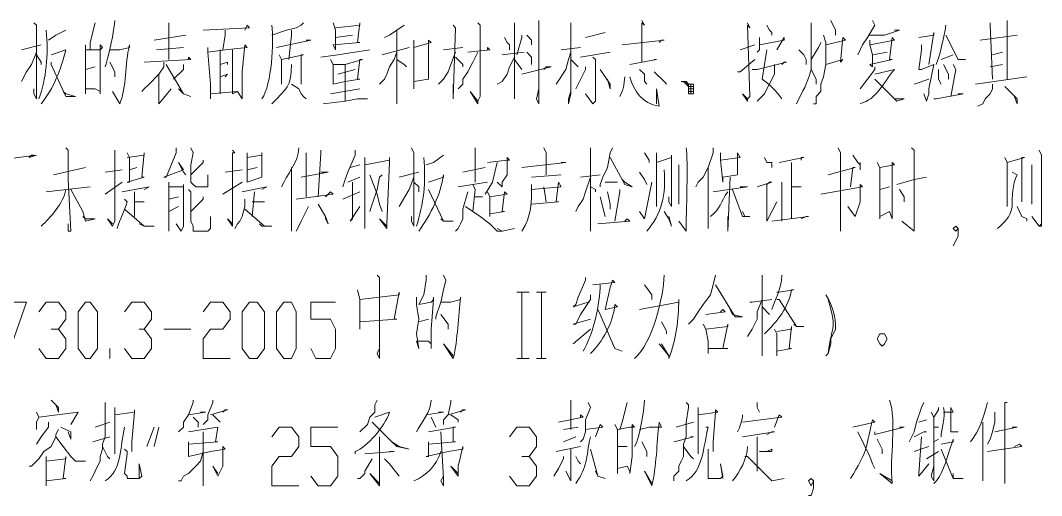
# Model space of a CAD drawing. Header units: millimetres. Extents: x -219 to 948, y -831 to -7.
# Drawn here: x 561.4 to 636.3, y -497.3 to -462.4 of the extents above; entities that cross this region are included whole.
import ezdxf

# ---------------------------------------------------------------- set-up
doc = ezdxf.new("R2010")
doc.units = ezdxf.units.MM
doc.layers.add('1', color=7, linetype='Continuous')

msp = doc.modelspace()

# ---------------------------------------------------------------- linework, layer by layer
at = {"layer": '1', "color": 0, "lineweight": 5}
for points in [[(599.435, -462.389), (599.435, -468.509), (599.255, -468.149), (599.435, -467.429)], [(606.995, -462.389), (607.175, -462.749), (606.995, -462.569), (606.995, -465.449)], [(620.855, -462.389), (621.215, -463.109), (621.215, -463.469)], [(623.915, -462.389), (624.095, -462.749), (623.555, -463.649), (623.195, -464.189), (623.015, -464.549), (622.835, -464.909)], [(633.815, -462.389), (633.815, -466.709)], [(562.355, -462.569), (562.535, -462.749), (562.535, -468.149), (562.355, -467.789), (562.355, -467.429)], [(564.695, -463.109), (563.975, -463.469), (563.435, -463.829)], [(566.855, -462.569), (566.495, -464.009), (566.495, -464.549)], [(572.255, -462.569), (572.255, -465.269)], [(574.775, -463.109), (578.195, -462.929), (578.015, -462.749), (577.835, -463.109)], [(576.395, -463.109), (576.395, -463.469), (576.215, -464.549)], [(582.155, -462.569), (581.975, -462.749), (581.615, -462.929), (580.895, -463.109), (579.815, -463.469)], [(581.255, -463.109), (581.255, -463.469), (581.075, -465.269)], [(584.315, -462.569), (584.495, -463.109), (584.495, -464.549), (584.315, -464.189), (586.295, -464.009), (586.115, -464.009), (586.295, -462.569), (586.295, -462.749), (584.495, -462.929)], [(589.535, -462.749), (588.995, -463.109), (588.455, -463.469), (588.095, -463.649)], [(588.995, -463.109), (588.995, -468.509), (588.995, -467.789)], [(593.135, -462.749), (593.315, -462.929), (593.135, -468.149), (593.135, -467.069)], [(594.935, -462.569), (595.115, -462.749), (595.115, -467.969), (594.935, -468.329), (594.935, -468.509), (594.395, -467.609), (594.935, -468.329)], [(597.635, -462.569), (597.635, -468.149), (597.635, -467.429)], [(601.775, -462.569), (601.775, -467.789), (601.595, -468.509), (601.595, -468.149), (601.775, -467.609)], [(602.855, -463.649), (604.295, -463.289)], [(614.735, -462.569), (614.915, -462.929), (614.735, -462.749), (614.915, -467.969), (614.735, -468.149), (614.735, -468.329), (614.375, -467.789), (614.735, -468.149)], [(616.175, -462.749), (616.355, -463.109), (616.535, -463.289), (616.535, -463.469)], [(623.735, -463.469), (624.815, -463.469), (625.895, -463.109), (625.895, -463.109), (625.535, -463.109)], [(627.335, -463.649), (628.415, -463.469), (628.415, -463.289), (628.055, -465.629)], [(632.555, -462.569), (632.555, -462.749), (632.735, -466.709)], [(571.175, -463.829), (573.515, -463.469)], [(580.175, -464.369), (582.695, -463.829), (582.335, -463.829)], [(584.495, -463.649), (585.755, -463.469)], [(590.255, -463.829), (590.255, -464.369), (590.255, -466.709), (590.255, -467.429), (590.255, -466.889), (591.335, -466.709), (591.335, -466.709), (591.335, -463.829), (591.515, -464.009), (590.255, -464.369)], [(596.915, -463.649), (597.095, -464.009), (597.275, -464.189), (597.275, -464.549)], [(598.175, -463.469), (598.175, -463.649), (597.815, -464.909)], [(598.535, -463.469), (598.895, -463.829), (598.895, -464.189)], [(605.555, -464.189), (608.615, -463.829), (608.435, -463.829), (608.255, -464.009)], [(615.635, -463.649), (615.635, -464.549), (615.455, -464.729)], [(615.635, -464.189), (617.435, -463.829), (617.435, -463.649), (616.895, -464.549)], [(620.135, -464.009), (619.955, -464.369), (619.415, -465.269)], [(620.315, -463.469), (620.495, -464.009), (620.495, -465.629), (620.315, -466.529), (620.135, -467.069), (620.135, -467.609), (619.775, -467.969), (619.775, -468.509), (619.595, -468.509)], [(620.495, -464.189), (621.935, -463.829), (621.755, -463.649), (621.575, -465.449), (621.755, -465.269), (620.495, -465.629)], [(623.735, -463.829), (623.735, -464.189), (623.915, -464.909), (623.915, -465.809), (623.735, -465.629), (625.355, -465.269), (625.175, -465.269), (625.355, -463.649), (625.535, -463.829), (623.735, -464.189)], [(629.315, -463.469), (630.215, -465.269), (630.755, -465.269), (630.215, -465.269)], [(631.835, -463.829), (634.535, -463.469)], [(561.455, -464.549), (562.895, -464.189)], [(562.535, -464.729), (562.175, -465.629), (561.815, -466.169), (561.455, -466.889)], [(566.135, -464.189), (566.135, -464.549), (566.135, -467.789), (566.135, -467.429), (566.855, -467.429), (567.215, -467.609), (567.215, -467.789), (567.215, -466.349), (567.215, -464.189), (567.395, -464.369), (567.215, -464.549), (566.135, -464.549)], [(571.355, -464.549), (573.335, -464.369)], [(577.295, -467.609), (577.655, -468.149), (577.655, -467.789), (577.655, -466.169), (577.835, -464.189), (578.015, -464.369), (576.395, -464.549), (575.135, -464.729)], [(575.135, -464.369), (575.135, -464.729), (575.315, -467.069), (575.315, -468.149), (575.315, -467.789), (577.295, -467.609), (577.295, -467.609), (576.935, -467.789)], [(576.035, -464.549), (576.035, -467.789)], [(576.935, -464.549), (576.935, -467.789)], [(583.415, -465.089), (584.675, -464.909), (587.015, -464.549)], [(588.995, -464.729), (588.815, -465.269), (588.455, -465.809), (588.275, -466.349), (588.095, -466.709), (587.735, -467.069)], [(589.895, -464.369), (587.915, -464.909)], [(593.315, -464.729), (592.955, -465.629), (592.775, -466.169), (592.415, -466.709), (592.055, -467.069)], [(592.415, -464.549), (593.855, -464.369)], [(594.935, -464.729), (594.575, -465.449), (594.215, -466.169), (593.855, -466.709), (593.855, -467.069), (593.495, -467.429)], [(594.215, -464.729), (595.835, -464.549), (595.655, -464.369), (595.655, -464.549)], [(596.735, -464.909), (598.355, -464.729)], [(598.535, -464.729), (598.895, -465.089), (598.895, -465.269), (598.895, -465.629)], [(601.775, -464.729), (601.595, -465.269), (601.415, -465.989), (600.695, -467.069)], [(601.055, -464.549), (602.495, -464.369)], [(602.495, -465.089), (604.655, -464.729)], [(614.195, -464.549), (615.275, -464.189)], [(618.515, -464.549), (618.875, -464.909), (619.055, -465.269), (619.055, -465.629)], [(624.995, -464.729), (623.915, -464.909)], [(627.515, -464.189), (627.515, -464.549), (627.335, -465.989), (627.335, -465.989), (627.515, -465.989), (628.415, -465.629), (628.415, -465.629), (628.055, -467.429), (628.055, -467.789), (627.875, -468.329), (627.695, -467.789)], [(632.735, -464.909), (633.455, -464.729)], [(562.535, -464.909), (562.895, -465.449), (562.895, -465.629)], [(563.615, -465.449), (563.615, -465.629), (564.695, -467.969), (565.415, -467.969), (564.695, -467.789), (564.515, -467.609)], [(567.935, -465.449), (568.295, -466.169), (568.295, -466.529)], [(571.895, -465.449), (571.895, -465.809), (571.535, -466.349), (571.535, -466.349), (570.815, -467.069), (570.455, -467.429), (570.275, -467.609)], [(570.455, -465.449), (573.875, -465.269), (573.695, -465.089), (573.695, -465.269)], [(576.035, -465.629), (576.575, -465.449), (576.575, -465.449), (576.575, -465.629)], [(580.355, -464.909), (580.535, -465.269), (580.535, -467.069), (580.535, -466.529)], [(580.535, -465.269), (582.155, -464.909), (581.975, -464.909), (581.975, -466.709), (581.975, -467.069), (581.975, -466.709), (581.975, -466.349)], [(584.135, -465.269), (584.315, -465.629), (584.315, -467.069), (584.315, -467.069), (585.215, -466.889), (586.295, -466.709), (586.115, -466.709), (586.295, -465.269), (586.475, -465.269), (585.215, -465.629), (584.315, -465.629)], [(588.995, -465.269), (589.535, -465.629), (589.715, -465.809)], [(593.315, -465.089), (593.855, -465.629), (593.855, -465.809)], [(597.635, -465.089), (597.275, -465.809), (597.095, -466.349), (596.735, -466.889), (596.375, -467.069)], [(597.635, -465.269), (598.175, -465.989)], [(601.775, -465.269), (602.315, -465.809)], [(603.395, -465.089), (603.575, -465.269), (603.575, -468.329), (603.395, -468.509), (602.855, -467.789), (603.395, -468.509)], [(606.095, -465.629), (608.075, -465.269), (607.895, -465.269), (607.895, -465.269)], [(614.015, -466.169), (614.195, -466.169), (615.275, -465.269)], [(615.095, -465.989), (615.455, -465.989), (617.615, -465.449), (617.435, -465.449), (617.255, -465.629)], [(629.855, -464.909), (628.955, -465.269)], [(566.135, -465.989), (566.855, -465.809)], [(572.075, -465.629), (573.335, -467.789), (573.875, -467.969), (573.335, -467.789), (572.975, -467.429)], [(573.335, -465.629), (573.335, -465.989), (572.615, -466.709)], [(584.675, -466.349), (585.935, -465.989)], [(585.215, -465.629), (585.215, -468.329)], [(598.175, -466.349), (600.335, -465.809), (599.975, -465.809), (599.795, -465.989)], [(602.855, -465.809), (602.855, -465.989), (602.135, -467.429)], [(603.935, -465.989), (604.655, -467.069), (604.655, -467.429), (604.475, -466.709)], [(606.815, -465.989), (607.175, -466.349), (607.175, -466.709), (607.175, -466.889), (607.355, -467.069)], [(607.895, -466.169), (608.615, -466.889), (608.795, -467.069)], [(616.715, -465.629), (616.715, -466.349), (616.535, -466.709), (616.355, -467.069), (616.175, -467.429), (615.995, -467.789), (615.635, -468.149), (615.455, -468.329)], [(619.415, -465.989), (619.775, -466.709), (619.775, -467.069)], [(624.095, -465.809), (624.095, -465.989), (623.555, -466.709), (623.015, -467.429)], [(628.775, -465.989), (628.775, -466.709), (628.955, -467.069)], [(629.135, -465.629), (629.495, -466.349), (629.495, -466.709)], [(629.855, -465.629), (630.035, -465.989), (629.675, -467.969)], [(632.555, -465.809), (633.455, -465.629)], [(571.535, -466.349), (571.535, -468.329), (571.535, -468.509), (572.435, -467.429)], [(576.035, -466.529), (576.575, -466.349), (576.575, -466.349), (576.395, -466.529)], [(609.875, -466.889), (610.235, -466.889), (610.415, -467.069), (610.595, -467.069), (610.775, -467.069), (610.775, -467.249), (610.775, -467.429), (610.775, -467.609), (610.775, -467.789), (610.415, -467.789), (610.415, -467.429), (610.415, -467.249), (610.235, -467.069), (610.055, -466.889), (609.875, -466.889)], [(610.055, -466.889), (610.235, -466.889)], [(610.235, -467.069), (610.235, -466.889), (610.235, -467.069)], [(624.095, -466.709), (624.095, -466.709), (625.715, -468.329), (626.255, -468.149), (625.715, -468.149), (625.535, -468.149)], [(626.975, -467.069), (628.055, -466.709)], [(631.475, -467.069), (635.255, -466.529)], [(581.255, -467.069), (581.795, -467.429), (581.975, -467.789), (582.155, -467.969), (582.335, -468.149)], [(584.135, -467.789), (586.295, -467.429)], [(610.415, -467.069), (610.235, -467.069), (610.595, -467.069)], [(610.235, -467.069), (610.775, -467.069), (610.415, -467.069)], [(610.415, -467.789), (610.415, -467.069), (610.415, -467.609)], [(610.415, -467.249), (610.415, -467.069), (610.415, -467.069)], [(610.775, -467.249), (610.415, -467.249)], [(610.415, -467.429), (610.775, -467.429)], [(610.775, -467.429), (610.415, -467.429), (610.775, -467.429)], [(610.775, -467.609), (610.415, -467.609)], [(610.415, -467.789), (610.775, -467.789)], [(610.595, -467.789), (610.595, -467.069)], [(610.775, -467.789), (610.775, -467.069), (610.775, -467.789)], [(610.775, -467.249), (610.775, -467.429)], [(628.415, -468.149), (628.595, -468.149), (628.595, -468.149), (630.575, -467.789), (630.395, -467.789), (630.215, -467.789)], [(632.735, -467.069), (632.735, -467.429), (632.555, -467.789), (632.195, -468.149), (632.015, -468.509), (631.655, -468.689)], [(633.635, -467.249), (634.535, -468.149), (634.535, -468.509), (634.355, -467.969)], [(583.595, -468.509), (585.215, -468.329), (586.115, -468.149), (586.835, -468.149), (586.295, -468.149)], [(562.355, -472.289), (562.175, -472.289), (561.995, -472.469), (562.535, -472.289), (559.655, -472.649)], [(564.695, -471.749), (564.875, -471.929), (564.875, -474.089), (565.055, -477.869), (564.875, -477.869), (564.875, -477.329)], [(568.295, -471.929), (568.295, -472.109), (568.295, -472.109), (568.295, -477.149), (568.115, -477.509), (567.755, -476.969), (568.115, -477.329)], [(569.195, -472.109), (569.375, -472.469), (569.375, -474.269), (569.195, -474.269), (570.455, -473.909), (570.275, -473.909), (570.455, -472.109), (570.455, -472.289), (569.195, -472.469)], [(572.795, -471.749), (572.795, -472.109), (572.075, -473.909), (571.895, -473.909), (573.335, -473.369), (572.975, -472.829), (573.335, -473.549), (573.515, -473.729)], [(573.875, -471.749), (574.055, -472.109), (573.875, -473.009), (573.875, -474.269), (574.055, -474.449), (574.235, -474.629), (575.135, -474.629), (575.135, -473.729)], [(576.935, -471.929), (577.115, -472.109), (576.935, -472.109), (576.935, -477.149), (576.935, -477.509), (576.575, -476.969), (576.935, -477.329)], [(578.015, -472.109), (578.015, -472.469), (578.015, -474.269), (578.015, -474.269), (579.095, -473.909), (579.095, -473.909), (579.095, -472.109), (579.095, -472.289), (578.015, -472.469)], [(582.335, -472.109), (582.335, -475.349)], [(583.415, -471.929), (583.415, -472.109), (583.235, -475.349)], [(585.935, -471.929), (585.935, -472.289), (585.395, -473.549), (585.215, -474.089), (585.035, -474.629)], [(590.075, -471.749), (590.255, -472.109), (590.255, -477.509), (590.075, -477.149), (590.075, -476.789)], [(592.415, -472.289), (591.695, -472.829), (591.155, -473.009)], [(594.755, -471.749), (594.755, -474.269)], [(599.795, -471.749), (599.975, -472.109), (599.975, -473.729)], [(603.215, -471.749), (603.215, -472.289), (603.215, -477.509), (603.215, -477.869), (603.215, -477.509), (603.215, -476.969)], [(604.835, -471.749), (604.655, -472.109), (604.475, -473.189), (604.115, -473.909), (603.935, -474.449), (603.935, -474.629)], [(607.175, -472.109), (607.535, -472.649), (607.535, -472.829)], [(608.075, -472.109), (608.075, -476.069), (608.075, -475.349)], [(608.075, -472.829), (609.155, -472.469), (609.155, -472.289), (609.155, -476.069), (608.975, -475.709), (608.975, -475.349)], [(612.215, -471.749), (612.215, -472.109), (611.855, -473.189), (611.495, -473.909), (611.135, -474.269), (610.955, -474.629)], [(612.755, -472.109), (612.755, -472.649), (612.935, -474.269), (612.935, -473.909), (614.015, -473.729), (614.015, -473.729), (614.015, -472.109), (614.195, -472.469), (612.755, -472.649)], [(621.395, -471.749), (621.575, -472.109), (621.575, -477.869), (621.575, -476.789)], [(622.475, -472.289), (622.835, -472.829), (623.015, -473.009), (623.015, -473.369), (623.015, -472.829)], [(626.795, -471.749), (626.975, -471.929), (626.975, -477.869), (626.075, -477.149), (626.975, -477.869)], [(636.155, -471.929), (636.335, -472.289), (636.335, -472.469), (636.335, -476.789), (636.335, -477.149), (636.335, -477.509), (636.155, -477.509), (635.615, -476.789), (636.155, -477.509), (636.335, -477.329)], [(574.775, -472.649), (574.775, -472.829), (573.875, -473.729)], [(585.575, -473.189), (586.295, -473.009)], [(586.655, -472.469), (586.655, -473.189), (586.655, -477.689), (586.655, -477.329), (586.655, -476.789)], [(586.655, -473.009), (588.455, -472.649), (588.455, -472.469), (588.455, -472.829), (588.275, -477.329), (588.275, -477.689), (587.735, -476.969), (588.275, -477.509)], [(595.475, -475.169), (596.015, -474.269), (596.195, -473.549), (596.375, -472.829)], [(595.655, -472.829), (597.095, -472.649), (597.275, -472.649), (597.095, -472.469), (597.095, -472.829), (597.095, -473.729), (596.735, -474.269), (596.735, -474.629), (596.375, -474.269)], [(598.175, -473.189), (601.415, -472.829), (601.235, -472.829), (601.055, -472.829)], [(604.655, -472.469), (605.735, -474.449), (606.275, -474.629), (605.735, -474.269), (605.555, -474.089)], [(609.695, -473.009), (609.695, -475.889), (609.695, -475.169)], [(615.995, -472.469), (616.175, -472.829), (616.535, -472.829), (616.535, -473.189)], [(617.075, -472.829), (618.875, -472.469), (618.695, -472.469), (618.695, -472.649)], [(617.975, -472.829), (617.975, -476.969)], [(624.275, -472.829), (624.455, -473.189), (624.455, -476.789), (624.455, -476.969), (624.455, -476.789), (625.175, -476.429), (625.355, -476.969), (625.355, -472.829), (625.535, -473.009), (624.455, -473.189)], [(633.635, -472.469), (633.815, -472.829), (633.815, -476.069), (633.815, -475.349)], [(633.815, -472.829), (635.075, -472.469), (634.895, -472.469), (634.895, -475.709), (634.895, -474.989)], [(635.615, -473.009), (635.615, -473.189), (635.615, -475.889), (635.615, -475.709), (635.615, -474.989)], [(563.795, -473.729), (566.135, -473.189)], [(568.835, -473.369), (567.575, -473.549)], [(569.375, -473.369), (569.915, -473.189)], [(577.655, -473.369), (576.395, -473.549)], [(578.015, -473.369), (578.735, -473.189)], [(581.255, -473.189), (581.255, -477.869), (581.255, -477.509), (581.255, -476.789)], [(581.975, -473.909), (583.955, -473.549), (583.775, -473.549), (583.415, -473.549)], [(587.015, -473.729), (587.555, -475.169), (587.735, -475.889), (587.915, -476.429)], [(587.915, -473.729), (587.735, -473.909), (587.555, -474.809), (587.195, -475.889), (587.015, -476.429)], [(589.175, -473.909), (590.615, -473.549)], [(593.855, -473.549), (595.475, -473.189)], [(598.895, -473.909), (601.055, -473.729)], [(602.495, -473.909), (603.935, -473.729)], [(606.815, -473.549), (607.175, -474.089), (607.355, -474.449)], [(611.855, -473.189), (611.855, -477.689), (611.855, -476.789)], [(620.675, -473.729), (622.655, -473.189), (622.475, -473.189), (622.295, -474.629)], [(567.575, -475.169), (568.835, -474.269)], [(572.255, -474.269), (572.255, -474.629), (572.255, -477.329), (572.255, -477.869), (572.255, -477.509), (572.255, -477.149)], [(572.255, -474.629), (573.335, -474.629), (573.335, -474.449), (573.335, -474.629), (573.335, -474.629), (573.335, -477.509), (573.155, -477.869), (572.795, -477.329)], [(576.215, -475.169), (577.655, -474.269)], [(586.295, -473.909), (585.395, -474.269)], [(585.755, -474.269), (585.755, -476.969), (585.575, -477.149), (586.295, -476.069)], [(590.255, -473.909), (589.895, -474.809), (589.175, -476.069), (589.175, -476.069)], [(590.255, -474.269), (590.615, -474.629), (590.615, -474.989)], [(593.495, -474.629), (595.655, -474.269)], [(594.575, -474.449), (594.755, -474.809), (594.575, -476.429)], [(598.895, -474.809), (601.055, -474.629), (600.875, -474.269), (600.695, -475.709), (600.875, -475.709), (598.895, -475.889)], [(603.215, -473.909), (602.855, -474.989), (602.675, -475.529), (602.315, -476.069), (602.135, -476.429)], [(604.295, -474.269), (605.195, -474.269)], [(606.815, -476.429), (607.175, -476.969), (607.715, -474.269)], [(613.475, -473.909), (613.295, -477.869), (613.295, -476.789)], [(615.455, -474.629), (616.535, -474.269), (616.355, -474.269), (616.175, -474.449), (616.175, -476.789), (616.175, -477.149), (616.895, -475.709)], [(617.255, -474.269), (617.255, -474.629), (617.255, -477.149)], [(620.135, -475.169), (623.195, -474.629), (623.015, -474.449), (623.015, -474.989), (623.015, -475.709), (622.655, -476.789), (622.115, -476.069), (622.655, -476.789)], [(625.715, -474.449), (626.975, -474.089), (627.875, -473.909)], [(563.255, -474.989), (566.495, -474.629)], [(565.055, -474.809), (565.955, -476.429), (566.135, -477.149), (566.855, -476.969), (566.135, -476.969), (565.955, -476.789)], [(568.835, -474.989), (570.815, -474.629), (570.815, -474.629), (570.455, -474.809)], [(569.735, -474.989), (569.735, -476.789)], [(573.695, -474.809), (573.875, -474.989), (573.875, -477.149), (574.055, -477.509), (574.055, -477.509), (574.055, -477.869), (575.135, -477.869), (575.315, -477.689), (575.315, -476.789)], [(577.655, -474.989), (579.455, -474.629), (579.455, -474.629), (579.095, -474.809)], [(578.555, -474.989), (578.375, -476.789)], [(581.615, -475.529), (584.315, -475.169), (584.135, -474.989), (583.775, -475.349)], [(586.295, -474.989), (585.035, -475.529)], [(591.335, -474.809), (591.335, -474.809), (592.415, -477.149), (593.135, -477.149), (592.415, -477.149), (592.235, -476.969)], [(594.215, -474.989), (593.855, -476.249), (593.855, -476.969), (593.675, -477.329), (593.495, -477.689), (593.315, -477.869)], [(595.655, -474.989), (595.835, -475.349), (595.835, -476.789), (595.835, -476.609), (596.915, -476.429), (596.735, -476.429), (596.915, -474.989), (597.095, -475.169), (595.835, -475.349)], [(599.795, -474.629), (599.975, -475.709)], [(603.215, -474.629), (603.575, -474.809), (603.575, -474.989)], [(604.475, -474.989), (604.655, -475.889), (604.655, -476.249)], [(605.375, -474.809), (605.375, -474.989), (605.015, -477.149)], [(612.215, -474.989), (614.735, -474.629), (614.555, -474.629), (614.195, -474.629)], [(613.655, -474.809), (614.375, -476.789), (614.915, -476.789), (614.555, -476.789), (614.375, -476.429)], [(617.975, -474.629), (618.695, -474.629)], [(624.455, -474.809), (625.175, -474.629)], [(625.895, -474.809), (626.255, -475.349), (626.255, -475.709)], [(569.735, -475.709), (570.455, -475.709)], [(572.255, -475.529), (572.975, -475.349)], [(574.775, -475.349), (574.775, -475.529), (573.875, -476.429)], [(577.835, -475.529), (577.835, -476.069), (577.655, -476.789), (577.475, -477.149), (577.295, -477.329), (577.115, -477.689)], [(578.375, -475.709), (579.275, -475.709)], [(583.235, -475.889), (583.775, -476.789), (583.775, -476.969), (583.955, -477.329), (583.775, -476.789)], [(594.755, -475.349), (595.295, -475.349)], [(603.935, -475.349), (604.295, -476.789)], [(569.015, -476.249), (570.455, -477.509), (571.175, -477.509), (570.455, -477.509), (570.095, -477.329)], [(572.255, -476.429), (572.975, -476.069)], [(577.835, -476.249), (579.275, -477.509), (579.815, -477.509), (579.095, -477.509), (578.915, -477.329)], [(582.515, -476.069), (581.975, -477.149), (581.795, -477.509), (581.615, -477.869)], [(594.035, -476.069), (594.575, -476.429), (595.115, -476.789), (595.835, -477.329), (596.375, -477.869), (596.735, -477.869), (597.635, -477.689), (596.735, -477.869), (596.375, -477.689)], [(608.615, -476.429), (608.975, -476.969), (609.155, -477.509), (608.975, -476.789)], [(616.535, -477.149), (619.235, -476.789), (619.055, -476.789), (618.695, -476.969)], [(634.535, -476.069), (634.895, -476.789), (635.255, -476.969), (635.255, -477.149)], [(603.755, -477.329), (606.095, -477.149), (605.915, -476.969), (605.735, -477.149)], [(629.855, -478.949), (630.035, -478.589), (630.215, -478.229), (630.215, -477.689), (630.035, -477.509), (629.855, -477.689), (630.035, -477.869), (630.215, -477.689)], [(587.555, -481.109), (587.735, -481.289), (587.735, -481.289), (587.735, -487.229), (587.555, -486.869), (587.735, -486.509)], [(591.155, -481.109), (591.155, -481.469), (590.975, -482.549), (590.615, -483.269)], [(592.415, -481.109), (592.595, -481.469), (592.415, -482.189), (592.235, -483.089), (591.875, -484.169), (591.875, -484.349)], [(602.855, -481.289), (602.855, -481.469), (602.315, -482.729), (602.135, -483.269), (601.955, -483.449), (603.035, -483.089)], [(612.395, -481.109), (612.215, -481.829), (612.035, -482.549), (611.495, -483.269), (611.135, -483.809), (610.775, -484.349), (610.415, -484.709)], [(615.815, -481.109), (615.815, -481.289), (615.815, -487.049), (615.815, -486.149)], [(607.715, -482.909), (607.715, -482.549), (607.175, -481.829)], [(612.395, -481.829), (613.835, -484.169), (614.375, -484.169), (613.655, -483.989), (613.475, -483.629)], [(586.115, -482.189), (586.295, -482.909), (586.295, -484.709), (586.295, -485.069)], [(586.295, -482.909), (589.175, -482.549), (589.175, -482.369), (588.815, -484.349), (588.995, -484.349), (586.295, -484.529)], [(590.435, -482.729), (590.435, -483.269), (590.615, -484.349), (590.435, -485.429), (590.615, -486.509), (590.435, -485.969), (591.335, -485.969), (591.515, -486.149), (591.515, -486.509), (591.515, -485.069), (591.695, -482.909), (591.695, -482.729), (591.695, -482.909), (591.515, -483.089), (590.615, -483.269)], [(597.815, -482.369), (598.715, -482.369)], [(598.175, -482.369), (598.175, -487.229)], [(598.175, -487.229), (598.175, -482.369)], [(599.255, -482.369), (599.975, -482.369)], [(599.615, -482.369), (599.615, -487.229)], [(599.615, -487.229), (599.615, -482.369)], [(603.215, -482.549), (603.215, -482.909), (602.495, -483.989), (602.135, -484.709), (601.955, -484.709), (603.215, -484.349)], [(559.835, -483.089), (561.815, -483.089), (560.375, -487.229)], [(562.715, -483.809), (563.255, -483.089), (564.155, -483.089), (564.695, -483.809), (564.695, -484.349), (564.155, -485.069), (563.615, -485.069)], [(566.135, -487.229), (565.595, -486.509), (565.595, -483.809), (566.135, -483.089), (566.495, -483.089), (567.035, -483.809), (567.035, -486.509), (566.495, -487.229), (566.135, -487.229)], [(569.015, -483.809), (569.555, -483.089), (570.455, -483.089), (570.995, -483.809), (570.995, -484.349), (570.455, -485.069), (570.095, -485.069)], [(574.775, -483.809), (575.315, -483.089), (576.215, -483.089), (576.755, -483.809), (576.755, -484.349), (576.215, -485.069), (575.315, -485.069), (574.775, -485.789), (574.775, -487.229), (576.755, -487.229)], [(578.195, -487.229), (577.655, -486.509), (577.655, -483.809), (578.195, -483.089), (578.735, -483.089), (579.275, -483.809), (579.275, -486.509), (578.735, -487.229), (578.195, -487.229)], [(580.715, -487.229), (580.175, -486.509), (580.175, -483.809), (580.715, -483.089), (581.255, -483.089), (581.615, -483.809), (581.615, -486.509), (581.255, -487.229), (580.715, -487.229)], [(582.695, -486.509), (583.055, -487.229), (584.135, -487.229), (584.495, -486.509), (584.495, -485.069), (584.135, -484.349), (582.695, -484.349), (582.695, -483.089), (584.495, -483.089)], [(615.815, -482.909), (615.455, -483.809), (615.455, -484.349), (615.095, -485.069), (614.735, -485.609)], [(614.915, -483.089), (615.095, -483.089), (616.535, -482.909)], [(615.815, -483.449), (616.355, -483.989)], [(616.895, -482.909), (617.075, -482.909), (618.335, -484.889), (618.875, -484.889), (618.335, -484.889), (618.155, -484.709)], [(592.235, -483.989), (592.775, -484.709), (592.775, -485.069)], [(603.755, -483.629), (603.935, -483.989), (605.015, -486.509), (605.555, -486.689), (605.015, -486.509), (604.835, -486.149)], [(611.675, -483.989), (613.115, -483.809), (612.935, -483.629), (612.755, -483.809)], [(590.615, -484.529), (591.335, -484.349)], [(608.435, -484.529), (608.615, -484.889), (608.795, -485.249), (608.795, -485.429)], [(611.495, -484.709), (611.675, -485.069), (611.855, -485.969), (611.855, -486.869), (611.855, -486.509), (613.295, -486.509), (612.935, -486.509), (613.295, -484.709), (613.295, -484.889), (611.675, -485.069)], [(616.715, -485.069), (616.895, -485.429), (616.895, -487.049), (616.895, -486.689), (617.975, -486.509), (617.795, -486.509), (617.975, -484.889), (617.975, -485.069), (616.895, -485.249)], [(564.155, -485.069), (564.695, -485.789), (564.695, -486.509), (564.155, -487.229), (563.255, -487.229), (562.715, -486.509)], [(570.455, -485.069), (570.995, -485.789), (570.995, -486.509), (570.455, -487.229), (569.555, -487.229), (569.015, -486.509)], [(571.895, -485.069), (573.875, -485.069)], [(601.955, -486.149), (603.215, -485.069)], [(624.995, -485.789), (624.815, -485.429), (624.635, -485.429), (624.455, -485.429), (624.275, -485.789), (624.455, -486.149), (624.635, -486.329), (624.815, -486.149), (624.995, -485.789)], [(567.935, -487.229), (567.935, -486.509)], [(608.435, -486.149), (608.975, -487.049)], [(597.815, -487.229), (598.715, -487.229)], [(599.255, -487.229), (599.975, -487.229)], [(563.615, -490.289), (564.155, -490.829), (564.155, -491.189), (563.975, -490.649)], [(574.055, -490.289), (574.055, -490.469), (573.695, -491.369), (573.335, -491.909), (573.335, -492.269), (572.975, -492.629)], [(575.495, -490.289), (575.495, -490.469), (575.135, -491.369), (575.135, -491.729), (574.775, -492.089)], [(587.555, -490.289), (587.375, -490.649), (587.375, -491.189), (587.015, -491.549), (586.835, -492.089), (586.295, -492.629)], [(592.955, -490.289), (592.955, -490.469), (592.775, -491.369), (592.415, -491.729), (592.415, -492.089)], [(601.775, -490.289), (601.775, -492.449)], [(567.575, -490.469), (567.575, -490.649), (567.575, -490.829), (567.575, -492.989), (567.395, -493.529), (567.395, -493.889), (567.215, -494.429), (567.215, -494.789), (567.035, -495.149), (566.855, -495.509), (566.675, -495.869), (566.495, -496.229)], [(568.295, -490.829), (568.295, -494.249), (568.295, -493.529)], [(568.295, -491.369), (569.735, -491.189), (569.735, -491.009), (569.735, -491.189), (569.555, -493.349), (569.555, -494.069), (569.555, -493.529)], [(575.315, -491.369), (576.575, -491.009), (576.395, -491.009), (576.215, -491.189)], [(592.775, -491.369), (594.035, -491.009), (593.855, -491.009), (593.675, -491.189)], [(603.035, -490.469), (603.215, -490.829), (602.855, -491.729), (602.855, -492.629), (602.675, -493.169), (602.495, -493.349)], [(605.915, -490.469), (605.555, -491.909), (605.375, -492.449)], [(610.235, -490.469), (610.415, -490.649), (610.415, -490.829), (610.235, -491.909), (610.235, -492.989), (610.055, -493.529), (610.055, -493.889), (610.055, -494.429), (609.875, -494.789), (609.695, -495.149), (609.695, -495.509), (609.335, -495.869), (609.335, -496.229)], [(611.135, -490.829), (611.135, -494.249), (611.135, -493.529)], [(611.135, -491.369), (612.575, -491.189), (612.395, -491.009), (612.395, -491.189), (612.215, -493.349), (612.215, -494.069), (612.215, -493.529)], [(615.455, -490.469), (615.455, -490.829), (615.635, -491.189), (615.635, -491.189)], [(627.695, -490.469), (627.515, -490.829), (627.155, -491.909), (626.975, -492.629), (626.615, -493.349)], [(628.775, -490.829), (628.775, -491.009), (628.415, -491.549), (628.235, -491.189)], [(629.135, -491.189), (629.855, -491.189), (629.675, -490.829), (629.675, -492.629), (629.855, -492.629), (629.855, -492.629), (630.215, -492.629)], [(633.635, -490.469), (633.815, -490.469), (633.635, -490.469), (633.635, -496.409), (633.635, -495.149)], [(562.535, -491.189), (562.715, -491.549), (562.535, -491.909), (562.535, -492.269), (562.535, -492.449), (562.535, -492.269), (562.535, -491.909)], [(562.715, -491.549), (565.595, -491.189), (565.595, -491.189), (565.055, -492.089)], [(573.695, -491.369), (574.955, -491.189), (574.595, -491.189)], [(574.055, -491.549), (574.415, -491.909), (574.415, -492.269)], [(575.495, -491.369), (575.855, -491.729), (576.035, -491.909)], [(591.155, -491.369), (592.415, -491.189), (592.055, -491.189)], [(591.515, -491.549), (591.875, -492.269)], [(592.955, -491.369), (593.495, -491.729), (593.495, -491.909)], [(600.875, -491.909), (602.675, -491.549), (602.495, -491.369), (602.495, -491.549)], [(614.375, -491.909), (617.255, -491.549), (617.075, -491.369), (616.715, -492.269)], [(627.335, -491.909), (627.875, -491.729)], [(628.415, -491.549), (628.415, -496.229), (628.235, -495.869), (628.415, -495.149)], [(632.915, -491.189), (632.915, -491.909), (632.735, -492.629), (632.555, -493.169), (632.375, -493.529)], [(564.155, -492.449), (563.975, -492.809), (563.975, -492.989), (563.615, -493.709), (563.075, -494.069), (562.715, -494.609), (562.175, -495.149), (561.995, -495.149)], [(563.435, -491.909), (563.435, -492.269), (562.895, -492.989), (562.535, -493.529)], [(564.335, -492.269), (565.055, -492.629), (565.055, -493.169), (564.875, -492.629)], [(566.855, -492.269), (567.935, -491.909)], [(570.635, -493.709), (571.175, -492.269)], [(571.535, -492.269), (571.175, -493.709)], [(573.695, -492.629), (575.855, -492.269), (575.855, -492.269), (575.675, -493.349), (575.855, -493.349), (573.695, -493.529), (573.695, -493.349), (573.695, -494.429), (573.695, -494.429), (575.315, -494.069), (576.395, -493.889), (576.215, -493.709), (576.215, -494.429), (576.215, -495.149), (575.855, -495.869), (575.495, -495.149), (575.855, -495.689)], [(579.815, -492.989), (580.355, -492.269), (581.255, -492.269), (581.795, -492.989), (581.795, -493.709), (581.255, -494.429), (580.355, -494.429), (579.815, -495.149), (579.815, -496.589), (581.795, -496.589)], [(582.695, -495.869), (583.235, -496.589), (584.135, -496.589), (584.675, -495.869), (584.675, -494.429), (584.135, -493.709), (582.695, -493.709), (582.695, -492.269), (584.675, -492.269)], [(587.195, -491.909), (588.635, -493.349), (588.995, -493.709), (589.895, -493.889), (589.175, -493.709), (588.635, -493.349)], [(591.335, -492.629), (593.315, -492.269), (593.135, -492.269), (593.135, -493.349), (593.315, -493.349), (591.335, -493.529), (591.335, -493.349), (591.335, -494.429), (591.155, -494.429), (591.155, -494.429), (592.775, -494.069), (593.855, -493.889), (593.855, -493.709), (593.675, -494.429), (593.495, -495.149), (593.495, -495.509), (593.495, -495.869), (592.955, -495.149), (593.495, -495.689)], [(597.275, -492.989), (597.815, -492.269), (598.715, -492.269), (599.255, -492.989), (599.255, -493.709), (598.715, -494.429), (598.175, -494.429)], [(602.315, -492.269), (601.235, -492.449)], [(602.855, -492.449), (604.115, -492.269), (603.935, -492.089), (603.575, -492.989)], [(605.015, -492.089), (605.195, -492.449), (605.195, -495.689), (605.195, -495.329), (605.915, -495.149), (606.095, -495.509), (606.095, -495.689), (606.275, -494.429), (606.275, -492.089), (606.455, -492.269), (606.095, -492.269), (605.195, -492.449)], [(609.515, -492.269), (610.775, -491.909)], [(624.095, -492.629), (624.095, -492.809), (626.255, -492.269), (626.075, -492.269), (625.895, -492.269)], [(628.415, -492.269), (628.775, -492.269)], [(632.015, -491.909), (632.015, -496.229), (632.015, -495.509)], [(632.915, -492.629), (634.535, -492.269), (634.355, -492.269), (634.175, -492.269)], [(563.975, -492.989), (564.515, -493.709), (565.055, -494.429), (565.415, -494.789), (566.135, -494.789), (565.415, -494.789), (565.055, -494.429)], [(566.675, -493.349), (567.935, -492.989), (567.935, -492.989)], [(574.775, -492.629), (574.775, -496.589), (574.775, -495.869)], [(587.735, -492.989), (587.735, -493.349)], [(592.235, -492.629), (592.415, -496.049), (592.415, -496.589), (592.235, -496.229), (592.415, -495.869)], [(602.135, -492.989), (601.235, -493.349)], [(609.335, -493.349), (610.775, -492.989), (610.595, -492.989)], [(614.375, -492.989), (616.715, -492.629), (616.535, -492.629), (616.175, -492.809)], [(615.455, -492.989), (615.455, -495.509)], [(622.835, -492.629), (623.735, -494.429), (623.915, -494.969), (624.095, -495.329)], [(624.275, -493.169), (624.635, -493.889), (624.635, -494.249)], [(627.875, -492.629), (627.695, -492.629), (626.975, -492.989)], [(627.515, -492.989), (627.335, -495.689), (627.335, -495.869), (628.055, -494.969)], [(628.775, -493.169), (628.415, -493.349)], [(567.395, -493.709), (567.755, -494.429), (567.935, -494.609)], [(569.015, -493.889), (569.195, -494.069), (569.195, -494.249), (569.015, -495.689), (569.195, -495.869), (569.195, -496.049), (570.095, -496.049), (570.275, -495.869), (570.095, -494.969), (570.095, -496.049)], [(587.735, -493.349), (587.735, -496.589), (587.015, -495.689), (587.735, -496.409)], [(600.695, -494.069), (602.495, -493.709)], [(601.775, -493.889), (601.775, -496.229), (601.415, -495.509), (601.775, -496.229)], [(603.215, -493.889), (603.755, -495.869), (604.295, -496.049), (603.755, -495.869), (603.575, -495.509)], [(605.195, -493.709), (605.915, -493.709)], [(606.995, -493.349), (607.355, -494.069), (607.355, -494.429)], [(610.055, -493.709), (610.595, -494.429), (610.775, -494.609)], [(611.855, -493.889), (611.855, -494.069), (611.855, -494.249), (611.855, -495.689), (611.855, -495.869), (611.855, -496.049), (612.755, -496.049), (612.935, -495.869), (612.755, -494.969), (612.935, -496.049)], [(615.635, -494.069), (615.815, -494.069), (616.535, -494.069), (616.535, -493.889), (616.175, -494.069)], [(626.975, -494.069), (628.055, -493.709)], [(628.955, -493.889), (629.855, -496.049), (630.575, -496.049), (629.855, -496.049), (629.855, -495.689)], [(632.375, -494.069), (634.895, -493.709), (634.715, -493.529), (634.355, -493.709)], [(563.255, -494.429), (563.255, -494.789), (563.255, -496.229), (563.255, -496.589), (563.255, -496.229), (564.695, -496.049), (564.515, -496.049), (564.695, -494.429), (564.695, -494.609), (563.255, -494.789)], [(574.775, -494.069), (574.595, -494.789), (574.235, -495.149), (573.695, -495.689), (573.335, -495.869), (573.155, -496.229), (572.975, -496.229)], [(587.195, -494.609), (586.655, -495.509), (586.655, -495.689), (586.295, -496.049), (586.115, -496.049)], [(586.655, -494.249), (588.815, -494.069), (588.635, -494.069), (588.455, -494.069)], [(588.095, -494.609), (588.455, -494.969), (589.175, -495.869)], [(598.715, -494.429), (599.255, -495.149), (599.255, -495.869), (598.715, -496.589), (597.815, -496.589), (597.275, -495.869)], [(601.235, -494.429), (601.235, -494.609), (600.875, -495.329), (600.515, -495.869)], [(602.135, -494.429), (602.315, -494.789), (602.495, -494.969)], [(614.555, -494.429), (614.735, -494.429), (616.535, -496.229), (617.435, -496.049), (616.535, -496.229), (616.355, -496.049)], [(627.875, -494.609), (628.775, -494.069)], [(619.235, -497.309), (619.415, -497.309), (619.595, -496.769), (619.595, -496.229), (619.415, -496.049), (619.235, -496.229), (619.415, -496.589), (619.595, -496.229)]]:
    msp.add_lwpolyline(points, dxfattribs=at)
for points in [[(568.295, -462.389), (568.295, -462.929), (567.755, -465.449), (567.575, -465.809)], [(563.255, -463.109), (563.435, -464.909), (563.255, -466.709), (562.715, -468.149)], [(579.815, -462.749), (579.995, -464.009), (579.815, -467.069), (579.095, -468.149)], [(629.315, -462.749), (629.135, -463.649), (628.955, -464.729), (628.595, -465.629)], [(581.255, -465.629), (581.255, -467.249), (580.895, -467.429), (579.815, -468.509)], [(605.735, -466.529), (605.555, -467.789), (605.735, -467.069), (605.375, -467.969)], [(581.795, -471.749), (581.795, -472.829), (580.895, -473.729), (580.535, -474.629)], [(590.975, -472.469), (591.155, -474.269), (590.975, -475.889), (590.435, -477.509)], [(608.615, -473.369), (608.795, -475.169), (608.435, -476.609), (607.355, -477.869)], [(598.895, -474.449), (598.895, -475.709), (598.895, -476.789), (598.175, -477.869)], [(564.695, -474.809), (564.515, -475.889), (563.615, -476.789), (562.895, -477.509)], [(613.295, -474.989), (612.755, -475.709), (612.755, -476.249), (612.035, -476.789)], [(608.615, -481.109), (608.615, -482.729), (607.715, -486.149), (606.455, -487.229)], [(617.255, -481.109), (617.255, -482.189), (616.715, -482.909), (616.535, -483.629)], [(603.935, -481.829), (603.935, -483.089), (603.395, -485.609), (602.675, -486.689)], [(620.675, -482.909), (621.395, -485.429), (620.855, -484.709), (620.675, -486.869)], [(591.515, -490.289), (591.515, -491.189), (590.795, -491.909), (590.435, -492.629)], [(607.175, -490.289), (607.175, -491.009), (606.815, -493.169), (606.455, -493.709)], [(629.135, -490.829), (629.315, -491.549), (628.955, -492.449), (628.955, -492.989)], [(632.375, -490.469), (632.015, -491.729), (631.835, -492.449), (631.115, -493.349)], [(614.375, -491.369), (614.375, -491.729), (614.195, -492.269), (614.015, -492.629)], [(603.215, -492.989), (602.855, -494.609), (603.035, -495.149), (602.135, -496.409)], [(614.735, -493.709), (614.735, -494.609), (614.195, -495.509), (613.655, -496.229)], [(592.235, -494.069), (591.875, -495.149), (591.155, -495.869), (590.255, -496.229)]]:
    msp.add_open_spline(points, degree=3, dxfattribs=at)
for points, knots in [([(619.415, -462.569), (619.415, -462.569), (619.415, -462.749), (619.415, -462.749), (619.415, -462.749), (619.415, -464.189), (619.415, -464.189), (619.415, -464.189), (619.415, -465.989), (619.415, -465.989), (619.055, -467.249), (618.875, -467.429), (618.335, -468.509)], [0, 0, 0, 0, 1, 1, 1, 2, 2, 2, 3, 3, 3, 4, 4, 4, 4]), ([(563.615, -464.909), (563.615, -464.909), (564.695, -464.549), (564.695, -464.549), (564.695, -464.549), (564.695, -464.549), (564.695, -464.549), (564.335, -465.989), (563.795, -467.429), (562.895, -468.509)], [0, 0, 0, 0, 1, 1, 1, 2, 2, 2, 3, 3, 3, 3]), ([(567.935, -464.549), (567.935, -464.549), (568.655, -464.549), (568.655, -464.549), (568.655, -464.549), (569.375, -464.369), (569.375, -464.369), (569.375, -464.369), (569.375, -464.189), (569.375, -464.189), (569.375, -464.189), (569.375, -464.189), (569.375, -464.189), (569.015, -465.629), (569.195, -467.249), (568.655, -468.509), (568.655, -468.509), (568.115, -467.609), (568.115, -467.609), (568.115, -467.609), (568.655, -468.509), (568.655, -468.509)], [0, 0, 0, 0, 1, 1, 1, 2, 2, 2, 3, 3, 3, 4, 4, 4, 5, 5, 5, 6, 6, 6, 7, 7, 7, 7]), ([(616.175, -464.549), (616.175, -464.549), (616.175, -464.549), (616.175, -464.549), (616.175, -464.549), (615.815, -466.709), (615.815, -466.709), (616.355, -467.069), (616.895, -467.609), (617.255, -468.149)], [0, 0, 0, 0, 1, 1, 1, 2, 2, 2, 3, 3, 3, 3]), ([(624.095, -466.349), (624.095, -466.349), (624.095, -466.349), (624.095, -466.349), (624.095, -466.349), (625.535, -465.989), (625.535, -465.989), (625.535, -465.989), (625.535, -465.989), (625.535, -465.989), (624.635, -467.069), (624.275, -468.149), (623.015, -468.509)], [0, 0, 0, 0, 1, 1, 1, 2, 2, 2, 3, 3, 3, 4, 4, 4, 4]), ([(606.095, -466.529), (606.455, -467.609), (606.995, -468.509), (608.255, -468.689), (608.255, -468.689), (608.075, -467.429), (608.075, -467.429), (608.075, -467.429), (608.075, -468.509), (608.075, -468.509)], [0, 0, 0, 0, 1, 1, 1, 2, 2, 2, 3, 3, 3, 3]), ([(610.235, -471.749), (610.415, -472.649), (610.235, -476.609), (610.235, -477.869), (610.235, -477.869), (609.695, -477.149), (609.695, -477.149)], [0, 0, 0, 0, 1, 1, 1, 2, 2, 2, 2]), ([(591.335, -474.269), (591.335, -474.269), (592.415, -473.909), (592.415, -473.909), (592.415, -473.909), (592.415, -473.729), (592.415, -473.729), (592.235, -475.169), (591.515, -476.609), (590.615, -477.869)], [0, 0, 0, 0, 1, 1, 1, 2, 2, 2, 3, 3, 3, 3]), ([(634.175, -473.549), (634.175, -473.549), (634.535, -473.729), (634.535, -473.729), (634.175, -474.449), (634.175, -475.349), (634.175, -476.069), (633.995, -476.969), (633.635, -477.149), (633.095, -477.689)], [0, 0, 0, 0, 1, 1, 1, 2, 2, 2, 3, 3, 3, 3]), ([(569.015, -475.529), (569.015, -475.529), (569.195, -475.709), (569.195, -475.709), (569.015, -476.429), (568.655, -476.969), (568.475, -477.689)], [0, 0, 0, 0, 1, 1, 1, 2, 2, 2, 2]), ([(603.395, -481.829), (603.395, -481.829), (605.015, -481.649), (605.015, -481.649), (605.015, -481.649), (604.835, -481.469), (604.835, -481.469), (604.835, -481.469), (604.655, -482.009), (604.655, -482.009), (604.655, -482.009), (604.295, -483.629), (604.295, -483.629), (604.295, -483.629), (604.295, -483.629), (604.295, -483.629), (604.295, -483.629), (605.195, -483.449), (605.195, -483.449), (605.195, -483.449), (605.015, -483.269), (605.015, -483.269), (604.835, -484.709), (604.115, -485.969), (603.215, -486.869)], [0, 0, 0, 0, 1, 1, 1, 2, 2, 2, 3, 3, 3, 4, 4, 4, 5, 5, 5, 6, 6, 6, 7, 7, 7, 8, 8, 8, 8]), ([(592.235, -483.089), (592.235, -483.089), (592.955, -483.089), (592.955, -483.089), (592.955, -483.089), (593.675, -482.909), (593.675, -482.909), (593.675, -482.909), (593.675, -482.729), (593.675, -482.729), (593.495, -484.169), (593.495, -485.789), (593.135, -487.229), (593.135, -487.229), (592.415, -486.149), (592.415, -486.149), (592.415, -486.149), (593.135, -487.049), (593.135, -487.049)], [0, 0, 0, 0, 1, 1, 1, 2, 2, 2, 3, 3, 3, 4, 4, 4, 5, 5, 5, 6, 6, 6, 6]), ([(616.895, -482.369), (616.895, -482.369), (617.075, -482.369), (617.075, -482.369), (617.075, -482.369), (618.155, -482.189), (618.155, -482.189), (618.155, -482.189), (617.975, -482.189), (617.975, -482.189), (617.795, -483.449), (616.895, -484.529), (615.995, -485.429)], [0, 0, 0, 0, 1, 1, 1, 2, 2, 2, 3, 3, 3, 4, 4, 4, 4]), ([(620.495, -487.049), (620.495, -487.049), (620.675, -486.869), (620.675, -486.869), (620.675, -486.869), (620.855, -486.149), (620.855, -486.149), (620.855, -486.149), (620.855, -485.789), (620.855, -485.789), (620.855, -485.789), (621.215, -485.069), (621.215, -485.069), (621.215, -484.169), (621.035, -483.449), (620.495, -482.549)], [0, 0, 0, 0, 1, 1, 1, 2, 2, 2, 3, 3, 3, 4, 4, 4, 5, 5, 5, 5]), ([(608.255, -486.149), (608.255, -486.149), (608.975, -487.049), (608.975, -487.049), (608.975, -487.049), (608.975, -487.229), (608.975, -487.229), (609.515, -485.789), (609.695, -484.349), (609.695, -482.909), (609.695, -482.909), (609.695, -483.089), (609.695, -483.089), (609.695, -483.089), (606.815, -483.629), (606.815, -483.629)], [0, 0, 0, 0, 1, 1, 1, 2, 2, 2, 3, 3, 3, 4, 4, 4, 5, 5, 5, 5]), ([(625.175, -490.289), (625.715, -491.909), (625.175, -494.429), (625.355, -496.409), (625.355, -496.409), (624.455, -495.689), (624.455, -495.689), (624.455, -495.689), (625.355, -496.229), (625.355, -496.229)], [0, 0, 0, 0, 1, 1, 1, 2, 2, 2, 3, 3, 3, 3]), ([(587.375, -491.549), (587.375, -491.549), (588.455, -491.189), (588.455, -491.189), (588.455, -491.189), (588.455, -491.189), (588.455, -491.189), (588.095, -492.269), (586.835, -493.709), (585.935, -494.069), (585.935, -494.069), (585.935, -494.249), (585.935, -494.249)], [0, 0, 0, 0, 1, 1, 1, 2, 2, 2, 3, 3, 3, 4, 4, 4, 4]), ([(622.475, -492.269), (622.475, -492.269), (624.095, -491.909), (624.095, -491.909), (624.095, -491.909), (623.915, -491.729), (623.915, -491.729), (623.375, -494.069), (623.555, -494.069), (622.295, -496.049)], [0, 0, 0, 0, 1, 1, 1, 2, 2, 2, 3, 3, 3, 3]), ([(569.015, -492.269), (569.015, -492.269), (569.015, -492.269), (569.015, -492.269), (568.655, -493.709), (568.835, -495.509), (567.575, -496.229)], [0, 0, 0, 0, 1, 1, 1, 2, 2, 2, 2]), ([(606.815, -492.449), (606.815, -492.449), (607.535, -492.269), (607.535, -492.269), (607.535, -492.269), (607.715, -492.269), (607.715, -492.269), (607.715, -492.269), (608.255, -492.269), (608.255, -492.269), (608.255, -492.269), (608.435, -492.269), (608.435, -492.269), (608.435, -492.269), (608.255, -491.909), (608.255, -491.909), (608.075, -493.529), (608.075, -495.149), (607.715, -496.589), (607.715, -496.589), (607.175, -495.509), (607.175, -495.509), (607.175, -495.509), (607.715, -496.409), (607.715, -496.409)], [0, 0, 0, 0, 1, 1, 1, 2, 2, 2, 3, 3, 3, 4, 4, 4, 5, 5, 5, 6, 6, 6, 7, 7, 7, 8, 8, 8, 8]), ([(611.675, -492.269), (611.675, -492.269), (611.855, -492.269), (611.855, -492.269), (611.495, -493.709), (611.495, -495.509), (610.235, -496.229)], [0, 0, 0, 0, 1, 1, 1, 2, 2, 2, 2]), ([(628.955, -493.529), (628.955, -493.529), (629.855, -493.349), (629.855, -493.349), (629.855, -493.349), (629.855, -493.169), (629.855, -493.169), (629.495, -494.069), (629.135, -495.869), (628.415, -496.409)], [0, 0, 0, 0, 1, 1, 1, 2, 2, 2, 3, 3, 3, 3])]:
    msp.add_open_spline(points, degree=3, knots=knots, dxfattribs=at)

doc.saveas('drawing.dxf')
